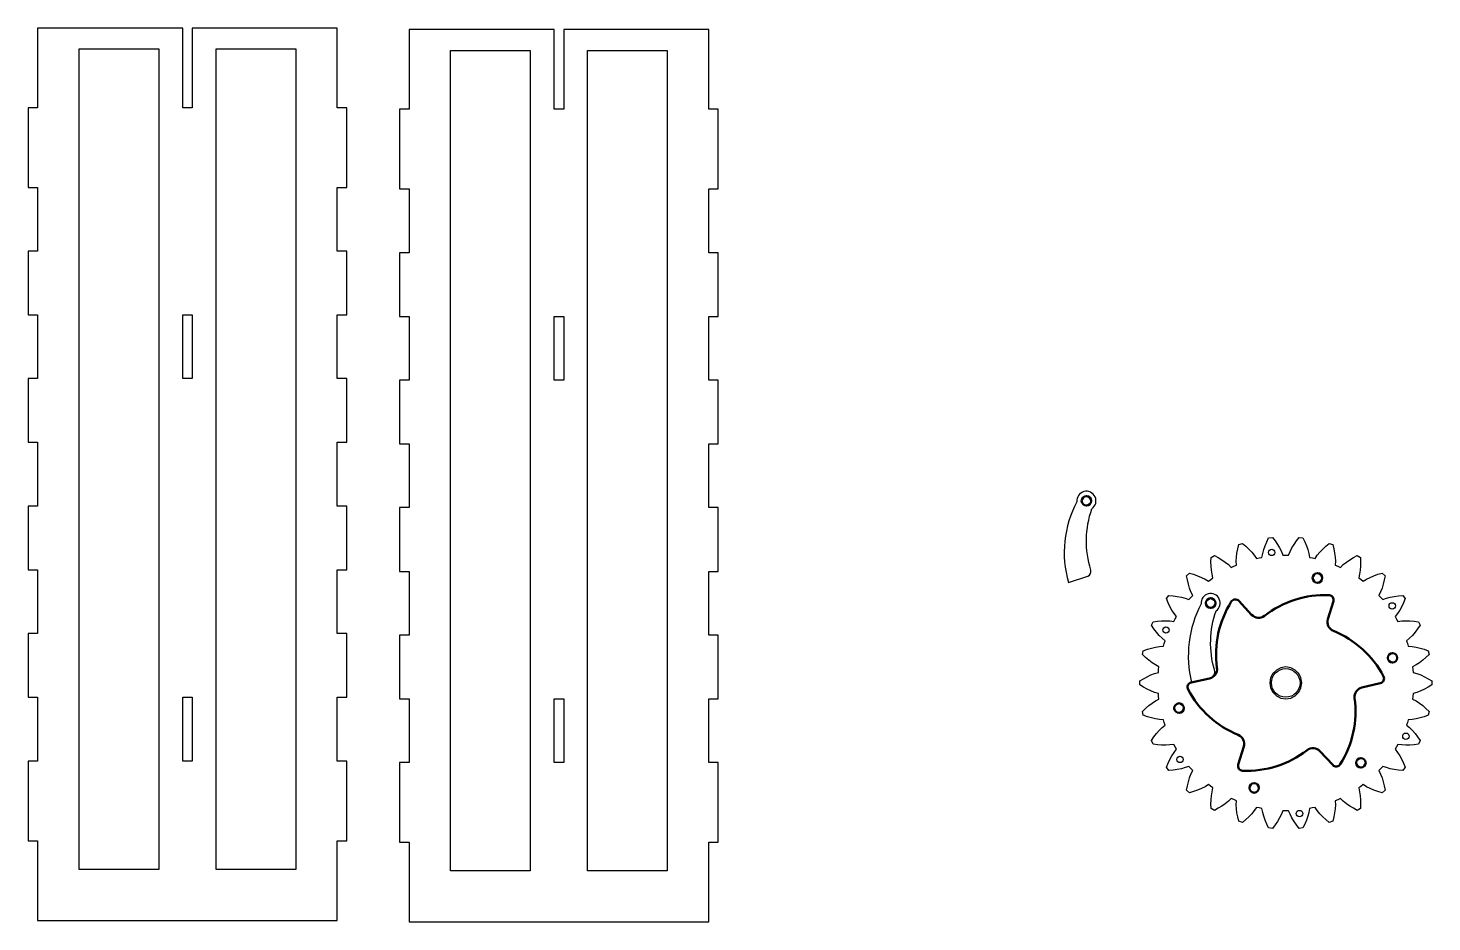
# Model space of a CAD drawing. Header units: inches. Extents: x -2 to 2288, y -158 to 460.
# Drawn here: x 705.5 to 1145.8, y 0 to 280.5 of the extents above; entities that cross this region are included whole.
import ezdxf

# ---------------------------------------------------------------- set-up
doc = ezdxf.new("R2010")
doc.units = ezdxf.units.IN
doc.header["$MEASUREMENT"] = 0
doc.layers.add('Layer 1', color=7, linetype='Continuous')
doc.layers.add('PDF_Visible', color=7, linetype='Continuous')

msp = doc.modelspace()

# ---------------------------------------------------------------- linework, layer by layer
for points in [[(1031.83, 106.51), (1037.88, 108.55, 0.40573), (1038.83, 110.41, -0.159013), (1039.18, 129.67, 1.737577), (1034.48, 131.87, 0.195067)], [(1070.43, 75.14), (1076.15, 76.44, 0.438117), (1077.63, 79.12, -0.156686), (1078.13, 97.59, 1.737577), (1073.43, 99.79, 0.182976)]]:
    msp.add_lwpolyline(points, format="xyb", close=True)
for points in [[(1057.68, 77.51), (1058.85, 77.97), (1060.03, 78.32), (1060.12, 79.22), (1060.21, 80.06), (1059.14, 80.65), (1058.08, 81.34), (1057.04, 82.12), (1056.03, 82.99), (1055.04, 83.94), (1055.3, 85.12), (1056.58, 85.59), (1057.86, 85.96), (1059.12, 86.26), (1060.37, 86.46), (1061.59, 86.56), (1061.86, 87.42), (1062.14, 88.23), (1061.2, 89.03), (1060.31, 89.92), (1059.46, 90.9), (1058.65, 91.96), (1057.88, 93.09), (1058.38, 94.2), (1059.73, 94.38), (1061.06, 94.49), (1062.36, 94.51), (1063.62, 94.45), (1064.84, 94.29), (1065.28, 95.07), (1065.71, 95.81), (1064.97, 96.79), (1064.28, 97.85), (1063.65, 98.98), (1063.08, 100.18), (1062.56, 101.45), (1063.28, 102.43), (1064.64, 102.33), (1065.96, 102.16), (1067.24, 101.91), (1068.46, 101.59), (1069.61, 101.18), (1070.21, 101.85), (1070.79, 102.48), (1070.26, 103.59), (1069.81, 104.77), (1069.43, 106.01), (1069.12, 107.31), (1068.88, 108.65), (1069.78, 109.47), (1071.1, 109.09), (1072.35, 108.64), (1073.55, 108.13), (1074.67, 107.56), (1075.72, 106.92), (1076.44, 107.46), (1077.14, 107.96), (1076.86, 109.15), (1076.66, 110.4), (1076.55, 111.69), (1076.52, 113.02), (1076.56, 114.39), (1077.61, 115), (1078.81, 114.35), (1079.95, 113.65), (1081.01, 112.91), (1082, 112.12), (1082.89, 111.27), (1083.71, 111.65), (1084.49, 111.99), (1084.46, 113.22), (1084.53, 114.48), (1084.69, 115.76), (1084.93, 117.07), (1085.26, 118.4), (1086.41, 118.78), (1087.46, 117.89), (1088.43, 116.98), (1089.31, 116.03), (1090.11, 115.05), (1090.81, 114.04), (1091.68, 114.23), (1092.52, 114.4), (1092.75, 115.61), (1093.08, 116.83), (1093.5, 118.06), (1094.01, 119.29), (1094.61, 120.52), (1095.81, 120.64), (1096.65, 119.56), (1097.41, 118.47), (1098.07, 117.36), (1098.65, 116.23), (1099.12, 115.1), (1100.02, 115.11), (1100.88, 115.1), (1101.35, 116.23), (1101.93, 117.36), (1102.59, 118.47), (1103.35, 119.56), (1104.19, 120.64), (1105.39, 120.52), (1105.99, 119.29), (1106.5, 118.06), (1106.92, 116.83), (1107.25, 115.61), (1107.48, 114.4), (1108.36, 114.23), (1109.19, 114.04), (1109.89, 115.05), (1110.69, 116.03), (1111.57, 116.98), (1112.54, 117.89), (1113.59, 118.78), (1114.74, 118.4), (1115.07, 117.07), (1115.31, 115.76), (1115.47, 114.48), (1115.54, 113.22), (1115.51, 111.99), (1116.33, 111.63), (1117.11, 111.27), (1118, 112.12), (1118.99, 112.91), (1120.05, 113.65), (1121.19, 114.35), (1122.39, 115), (1123.44, 114.39), (1123.48, 113.02), (1123.45, 111.69), (1123.34, 110.4), (1123.14, 109.15), (1122.86, 107.96), (1123.59, 107.43), (1124.28, 106.92), (1125.33, 107.56), (1126.45, 108.13), (1127.65, 108.64), (1128.9, 109.09), (1130.22, 109.47), (1131.12, 108.65), (1130.88, 107.31), (1130.57, 106.01), (1130.19, 104.77), (1129.74, 103.59), (1129.21, 102.48), (1129.82, 101.82), (1130.39, 101.18), (1131.54, 101.59), (1132.76, 101.91), (1134.04, 102.16), (1135.36, 102.33), (1136.72, 102.43), (1137.44, 101.45), (1136.92, 100.18), (1136.35, 98.98), (1135.72, 97.85), (1135.03, 96.79), (1134.29, 95.81), (1134.74, 95.03), (1135.16, 94.29), (1136.38, 94.45), (1137.64, 94.51), (1138.94, 94.49), (1140.27, 94.38), (1141.62, 94.2), (1142.12, 93.09), (1141.35, 91.96), (1140.54, 90.9), (1139.69, 89.92), (1138.8, 89.03), (1137.86, 88.23), (1138.15, 87.37), (1138.41, 86.56), (1139.63, 86.46), (1140.88, 86.26), (1142.14, 85.96), (1143.42, 85.59), (1144.7, 85.12), (1144.96, 83.94), (1143.97, 82.99), (1142.96, 82.12), (1141.92, 81.34), (1140.86, 80.65), (1139.79, 80.06), (1139.89, 79.17), (1139.97, 78.32), (1141.15, 77.97), (1142.32, 77.51), (1143.5, 76.96), (1144.67, 76.33), (1145.83, 75.61), (1145.83, 74.39), (1144.67, 73.67), (1143.5, 73.04), (1142.32, 72.49), (1141.15, 72.03), (1139.97, 71.68), (1139.88, 70.78), (1139.79, 69.94), (1140.86, 69.35), (1141.92, 68.66), (1142.96, 67.88), (1143.97, 67.01), (1144.96, 66.06), (1144.7, 64.88), (1143.42, 64.41), (1142.14, 64.04), (1140.88, 63.74), (1139.63, 63.54), (1138.41, 63.44), (1138.14, 62.58), (1137.86, 61.77), (1138.8, 60.97), (1139.69, 60.08), (1140.54, 59.1), (1141.35, 58.04), (1142.12, 56.91), (1141.62, 55.8), (1140.27, 55.62), (1138.94, 55.51), (1137.64, 55.49), (1136.38, 55.55), (1135.16, 55.71), (1134.72, 54.93), (1134.29, 54.19), (1135.03, 53.21), (1135.72, 52.15), (1136.35, 51.02), (1136.92, 49.82), (1137.44, 48.55), (1136.72, 47.57), (1135.36, 47.67), (1134.04, 47.84), (1132.76, 48.09), (1131.54, 48.41), (1130.39, 48.82), (1129.79, 48.15), (1129.21, 47.52), (1129.74, 46.41), (1130.19, 45.23), (1130.57, 43.99), (1130.88, 42.69), (1131.12, 41.35), (1130.22, 40.53), (1128.9, 40.91), (1127.65, 41.36), (1126.45, 41.87), (1125.33, 42.44), (1124.28, 43.08), (1123.56, 42.54), (1122.86, 42.04), (1123.14, 40.85), (1123.34, 39.6), (1123.45, 38.31), (1123.48, 36.98), (1123.44, 35.61), (1122.39, 35), (1121.19, 35.65), (1120.05, 36.35), (1118.99, 37.09), (1118, 37.88), (1117.11, 38.73), (1116.29, 38.35), (1115.51, 38.01), (1115.54, 36.78), (1115.47, 35.52), (1115.31, 34.24), (1115.07, 32.93), (1114.74, 31.6), (1113.59, 31.22), (1112.54, 32.11), (1111.57, 33.02), (1110.69, 33.97), (1109.89, 34.95), (1109.19, 35.96), (1108.32, 35.76), (1107.48, 35.6), (1107.25, 34.39), (1106.92, 33.17), (1106.5, 31.94), (1105.99, 30.71), (1105.39, 29.48), (1104.19, 29.36), (1103.35, 30.43), (1102.59, 31.53), (1101.93, 32.64), (1101.35, 33.77), (1100.88, 34.9), (1099.98, 34.89), (1099.12, 34.9), (1098.65, 33.77), (1098.07, 32.64), (1097.41, 31.53), (1096.65, 30.43), (1095.81, 29.36), (1094.61, 29.48), (1094.01, 30.71), (1093.5, 31.94), (1093.08, 33.17), (1092.75, 34.39), (1092.52, 35.6), (1091.64, 35.77), (1090.81, 35.96), (1090.11, 34.95), (1089.31, 33.97), (1088.43, 33.02), (1087.46, 32.11), (1086.41, 31.22), (1085.26, 31.6), (1084.93, 32.93), (1084.69, 34.24), (1084.53, 35.52), (1084.46, 36.78), (1084.49, 38.01), (1083.67, 38.37), (1082.89, 38.73), (1082, 37.88), (1081.01, 37.09), (1079.95, 36.35), (1078.81, 35.65), (1077.61, 35), (1076.56, 35.61), (1076.52, 36.98), (1076.55, 38.31), (1076.66, 39.6), (1076.86, 40.85), (1077.14, 42.04), (1076.41, 42.57), (1075.72, 43.08), (1074.67, 42.44), (1073.55, 41.87), (1072.35, 41.36), (1071.1, 40.91), (1069.78, 40.53), (1068.88, 41.35), (1069.12, 42.69), (1069.43, 43.99), (1069.81, 45.23), (1070.26, 46.41), (1070.79, 47.52), (1070.18, 48.18), (1069.61, 48.82), (1068.46, 48.41), (1067.24, 48.09), (1065.96, 47.84), (1064.64, 47.67), (1063.28, 47.57), (1062.56, 48.55), (1063.08, 49.82), (1063.65, 51.02), (1064.28, 52.15), (1064.97, 53.21), (1065.71, 54.19), (1065.26, 54.97), (1064.84, 55.71), (1063.62, 55.55), (1062.36, 55.49), (1061.06, 55.51), (1059.73, 55.62), (1058.38, 55.8), (1057.88, 56.91), (1058.65, 58.04), (1059.46, 59.1), (1060.31, 60.08), (1061.2, 60.97), (1062.14, 61.77), (1061.85, 62.63), (1061.59, 63.44), (1060.37, 63.54), (1059.12, 63.74), (1057.86, 64.04), (1056.58, 64.41), (1055.3, 64.88), (1055.04, 66.06), (1056.03, 67.01), (1057.04, 67.88), (1058.08, 68.66), (1059.14, 69.35), (1060.21, 69.94), (1060.11, 70.83), (1060.03, 71.68), (1058.85, 72.03), (1057.68, 72.49), (1056.5, 73.04), (1055.33, 73.67), (1054.17, 74.39), (1054.17, 75.61), (1055.33, 76.33), (1056.5, 76.96)], [(1097.06, 70.95), (1098.45, 70.24), (1100, 70), (1101.55, 70.24), (1102.94, 70.95), (1104.05, 72.06), (1104.76, 73.45), (1105, 75), (1104.76, 76.55), (1104.05, 77.94), (1102.94, 79.05), (1101.55, 79.76), (1100, 80), (1098.45, 79.76), (1097.06, 79.05), (1095.95, 77.94), (1095.24, 76.55), (1095, 75), (1095.24, 73.45), (1095.95, 72.06)]]:
    msp.add_lwpolyline(points, close=True)
for centre, radius in [((1095.58, 115.94), 1), ((1133.39, 99.17), 1), ((1062.41, 91.62), 1), ((1099.99, 75), 4.5), ((1137.67, 58.27), 1), ((1066.8, 50.99), 1), ((1104.3, 34), 1)]:
    msp.add_circle(centre, radius)
at = {"layer": 'Layer 1', "color": 7, "lineweight": 30, "true_color": 0xffffff}
for points in [[(805.5, 190.5), (805.5, 210.5), (802.5, 210.5), (802.5, 230.5), (805.5, 230.5), (805.5, 230.5), (805.5, 255.5), (802.5, 255.5), (802.5, 280.5), (757, 280.5), (757, 255.5), (754, 255.5), (754, 280.5), (725.5, 280.5), (708.5, 280.5), (708.5, 255.5), (705.5, 255.5), (705.5, 230.5), (708.5, 230.5), (708.5, 210.5), (705.5, 210.5), (705.5, 190.5), (708.5, 190.5), (708.5, 170.5), (705.5, 170.5), (705.5, 150.5), (708.5, 150.5), (708.5, 130.5), (705.5, 130.5), (705.5, 110.5), (708.5, 110.5), (708.5, 90.5), (705.5, 90.5), (705.5, 70.5), (708.5, 70.5), (708.5, 50.5), (705.5, 50.5), (705.5, 25.5), (708.5, 25.5), (708.5, 0.5), (802.5, 0.5), (802.5, 25.5), (805.5, 25.5), (805.5, 50.5), (802.5, 50.5), (802.5, 70.5), (805.5, 70.5), (805.5, 90.5), (802.5, 90.5), (802.5, 110.5), (805.5, 110.5), (805.5, 130.5), (802.5, 130.5), (802.5, 150.5), (805.5, 150.5), (805.5, 170.5), (802.5, 170.5), (802.5, 190.5), (805.5, 190.5)], [(922, 190), (922, 210), (919, 210), (919, 230), (922, 230), (922, 230), (922, 255), (919, 255), (919, 280), (873.5, 280), (873.5, 255), (870.5, 255), (870.5, 280), (842, 280), (825, 280), (825, 255), (822, 255), (822, 230), (825, 230), (825, 210), (822, 210), (822, 190), (825, 190), (825, 170), (822, 170), (822, 150), (825, 150), (825, 130), (822, 130), (822, 110), (825, 110), (825, 90), (822, 90), (822, 70), (825, 70), (825, 50), (822, 50), (822, 25), (825, 25), (825, 0), (919, 0), (919, 25), (922, 25), (922, 50), (919, 50), (919, 70), (922, 70), (922, 90), (919, 90), (919, 110), (922, 110), (922, 130), (919, 130), (919, 150), (922, 150), (922, 170), (919, 170), (919, 190), (922, 190)], [(746.5, 16.5), (721.5, 16.5), (721.5, 273.98), (746.5, 273.98), (746.5, 16.5)], [(789.5, 16.5), (764.5, 16.5), (764.5, 273.98), (789.5, 273.98), (789.5, 16.5)], [(863, 16), (838, 16), (838, 273.48), (863, 273.48), (863, 16)], [(906, 16), (881, 16), (881, 273.48), (906, 273.48), (906, 16)], [(757, 170.5), (754, 170.5), (754, 190.5), (757, 190.5), (757, 170.5)], [(873.5, 170), (870.5, 170), (870.5, 190), (873.5, 190), (873.5, 170)], [(757, 50.5), (754, 50.5), (754, 70.5), (757, 70.5), (757, 50.5)], [(873.5, 50), (870.5, 50), (870.5, 70), (873.5, 70), (873.5, 50)]]:
    msp.add_lwpolyline(points, dxfattribs=at)
at = {"layer": 'PDF_Visible', "lineweight": 50}
msp.add_lwpolyline([(1086.45, 47.44, 0.176407), (1106.68, 53.92, -0.388607), (1110.72, 53.59), (1114.73, 49.26, 0.492738), (1117.1, 49.49, 0.176407), (1121.59, 70.24, -0.388612), (1123.9, 73.58), (1129.65, 74.89, 0.492738), (1130.64, 77.05, 0.176407), (1114.91, 91.32, -0.388582), (1113.18, 94.98), (1114.92, 100.62, 0.492738), (1113.55, 102.56, 0.176407), (1093.32, 96.08, -0.388607), (1089.29, 96.41), (1085.27, 100.73, 0.492738), (1082.9, 100.51, 0.176407), (1078.41, 79.75, -0.388607), (1076.1, 76.42), (1070.35, 75.11, 0.492738), (1069.35, 72.95, 0.176407), (1085.09, 58.68, -0.388582), (1086.82, 55.02), (1085.08, 49.38, 0.492738)], format="xyb", close=True, dxfattribs=at)
for centre in [(1037.47, 132.13), (1109.92, 107.94), (1076.42, 100.05), (1076.44, 100.06), (1133.48, 82.87), (1066.52, 67.11), (1123.56, 49.94), (1090.08, 42.06)]:
    msp.add_circle(centre, 1.5, dxfattribs=at)

doc.saveas('drawing.dxf')
